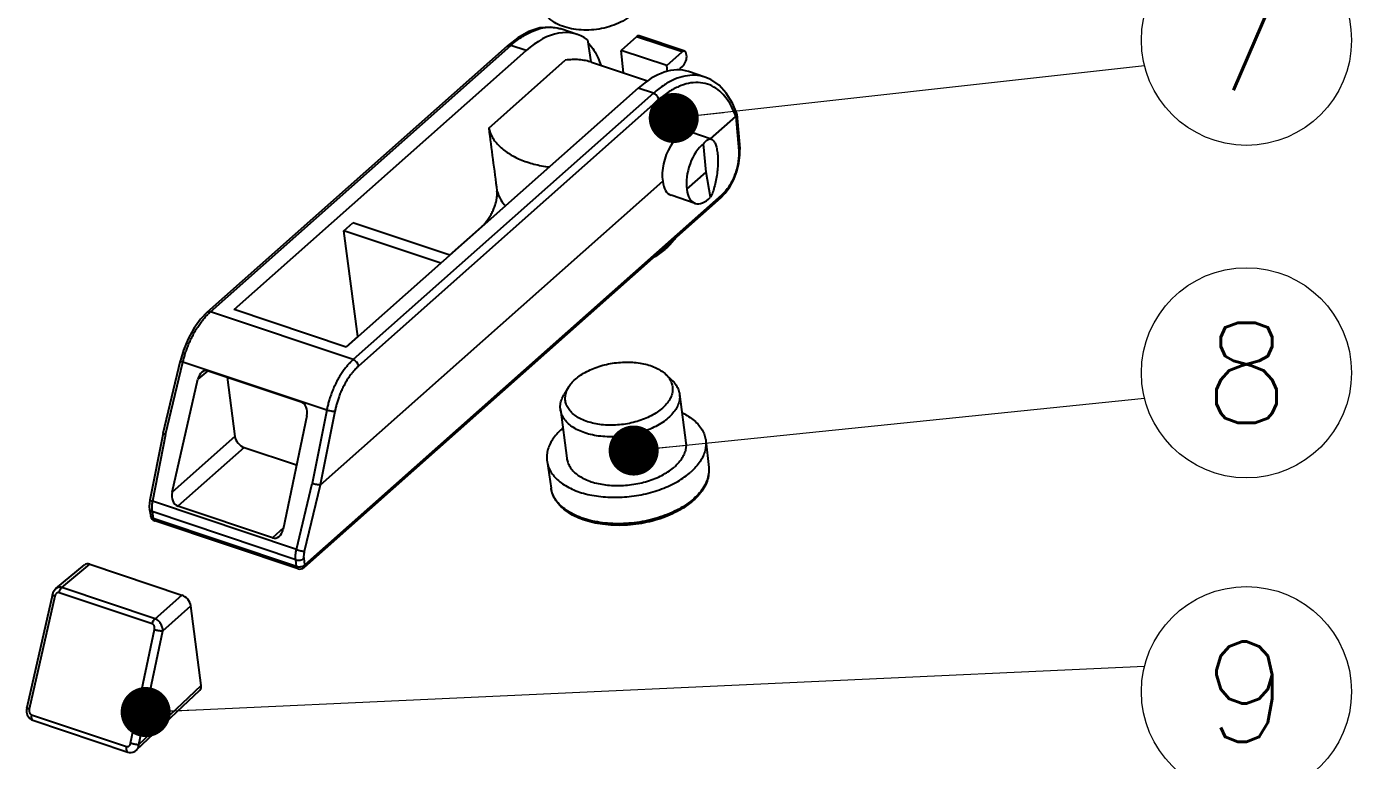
# Model space of a CAD drawing. Header units: millimetres. Extents: x 1518 to 2058, y 69 to 444.
# Drawn here: x 1813.24 to 1847.78, y 99.89 to 119.02 of the extents above; entities that cross this region are included whole.
import ezdxf
from ezdxf.enums import TextEntityAlignment as Align

# ---------------------------------------------------------------- set-up
doc = ezdxf.new("R2010")
doc.units = ezdxf.units.MM
doc.layers.add('02___PRT_ALL_AXES', color=7, linetype='Continuous')
doc.layers.add('from', color=7, linetype='Continuous', lineweight=13)
doc.styles.add('TXT', font='txt.shx', dxfattribs={"bigfont": 'gbcbig.shx'})
doc.styles.add('宋体', font='SimSun.ttf')
doc.dimstyles.new('YanXiu', dxfattribs={"dimscale": 1.5, "dimtxt": 2.5, "dimasz": 2.2, "dimexe": 0.65, "dimexo": 0.65, "dimgap": 0.5, "dimtad": 1, "dimdsep": 46, "dimtxsty": '宋体', "dimcen": 0, "dimclrd": 3, "dimclre": 3, "dimclrt": 3, "dimazin": 2, "dimtfac": 1, "dimtofl": 0, "dimtmove": 0, "dimatfit": 3, "dimfxl": 0, "dimlwd": 5, "dimlwe": 5, "dimarcsym": 0})

# ---------------------------------------------------------------- blocks, each defined once
blk = doc.blocks.new('*u40')
at = {"color": 7, "linetype": 'Continuous'}
for p, q in [((34.29, -1.493), (33.981, -1.733)), ((36.077, -1.389), (35.585, -1.225)), ((36.383, -1.55), (36.48, -2.216)), ((37.855, -1.459), (37.394, -1.869)), ((39.22, -1.916), (37.855, -1.459)), ((39.297, -1.892), (37.931, -1.435)), ((24.977, -9.718), (33.981, -1.733)), ((25.078, -9.706), (34.081, -1.722)), ((25.792, -9.634), (34.541, -1.876)), ((34.541, -1.876), (34.081, -1.722)), ((38.758, -2.325), (37.394, -1.869)), ((37.461, -2.542), (37.394, -1.869)), ((38.758, -2.325), (39.22, -1.916)), ((39.354, -2.015), (39.346, -1.967)), ((33.421, -4.198), (35.718, -2.161)), ((36.506, -2.223), (38.178, -2.782)), ((38.781, -2.498), (38.758, -2.325)), ((39.161, -2.411), (39.243, -2.338)), ((39.168, -2.463), (39.161, -2.411)), ((39.902, -2.669), (39.41, -2.504)), ((37.901, -3), (29.152, -10.758)), ((38.36, -3.153), (29.356, -11.137)), ((38.36, -3.153), (37.901, -3)), ((38.524, -3.344), (29.52, -11.328)), ((40.072, -4.519), (40.828, -3.848)), ((40.829, -3.847), (40.917, -4.88)), ((40.863, -3.78), (40.951, -4.812)), ((39.941, -5.519), (39.866, -4.667)), ((40.954, -5.008), (40.951, -4.812)), ((39.363, -6.032), (39.941, -5.519)), ((40.075, -6.269), (39.941, -5.519)), ((28.375, -14.891), (38.639, -5.789)), ((40.379, -6.29), (27.885, -17.369)), ((40.405, -6.207), (27.911, -17.286)), ((29.076, -7.275), (29.348, -7.034)), ((32.255, -8.006), (29.348, -7.034)), ((31.983, -8.248), (29.076, -7.275)), ((29.497, -10.446), (29.076, -7.275)), ((32.25, -8.005), (33.206, -7.158)), ((29.356, -11.137), (25.078, -9.706)), ((29.152, -10.758), (25.792, -9.634)), ((29.149, -10.755), (29.497, -10.446)), ((29.497, -10.446), (29.501, -10.448)), ((23.658, -13.335), (24.177, -11.162)), ((23.734, -13.379), (24.252, -11.208)), ((28.564, -12.651), (24.252, -11.208)), ((25.002, -11.47), (24.697, -11.723)), ((25.014, -11.471), (27.799, -12.403)), ((23.932, -15.105), (24.697, -11.723)), ((25.58, -11.661), (25.812, -13.442)), ((38.733, -11.578), (38.921, -11.757)), ((35.818, -11.958), (35.682, -12.179)), ((28.564, -12.651), (28.128, -14.848)), ((28.808, -12.691), (28.372, -14.892)), ((27.97, -12.818), (27.255, -16.217)), ((23.658, -13.336), (23.26, -15.343)), ((23.734, -13.379), (23.337, -15.382)), ((23.658, -13.335), (23.658, -13.336)), ((25.812, -13.442), (23.932, -15.105)), ((26.085, -13.767), (24.096, -15.525)), ((26.085, -13.767), (27.66, -14.293)), ((27.656, -16.827), (28.128, -14.848)), ((27.901, -16.875), (28.375, -14.891)), ((27.656, -16.827), (23.337, -15.382)), ((23.253, -15.626), (23.289, -15.827)), ((27.636, -17.134), (23.326, -15.692)), ((23.326, -15.692), (23.362, -15.893)), ((26.942, -16.477), (24.096, -15.525)), ((27.661, -17.331), (23.362, -15.893)), ((27.708, -17.405), (23.409, -15.967)), ((27.265, -16.173), (26.942, -16.477)), ((20.447, -17.997), (21.301, -17.287)), ((20.624, -17.97), (21.466, -17.27)), ((21.466, -17.27), (24.218, -18.191)), ((27.661, -17.331), (27.636, -17.134)), ((27.911, -17.286), (27.886, -17.089)), ((20.339, -18.179), (19.572, -21.566)), ((20.415, -18.223), (19.648, -21.611)), ((23.333, -19.057), (20.541, -18.123)), ((23.416, -18.904), (20.624, -17.97)), ((23.416, -18.904), (24.218, -18.191)), ((23.648, -19.265), (24.491, -18.515)), ((24.802, -20.902), (24.491, -18.515)), ((22.686, -22.627), (23.402, -19.223)), ((22.932, -22.669), (23.648, -19.265)), ((22.866, -22.835), (24.763, -21.043)), ((22.932, -22.669), (24.802, -20.902)), ((19.714, -21.779), (22.56, -22.731)), ((19.756, -21.945), (22.603, -22.897))]:
    blk.add_line(p, q, dxfattribs=at)
for points in [[(35.586, -1.225), (35.278, -1.169), (34.957, -1.196), (34.626, -1.305), (34.29, -1.493)], [(40.86, -3.764), (40.728, -3.446), (40.546, -3.15), (40.328, -2.915), (40.081, -2.745), (39.901, -2.668)], [(40.379, -6.29), (40.514, -6.15), (40.653, -5.955), (40.77, -5.734), (40.862, -5.496), (40.924, -5.251), (40.954, -5.008)], [(24.977, -9.718), (24.778, -9.924), (24.578, -10.199), (24.406, -10.512), (24.268, -10.851), (24.177, -11.162)], [(23.26, -15.343), (23.248, -15.425), (23.244, -15.544), (23.253, -15.626)], [(20.447, -17.997), (20.429, -18.013), (20.388, -18.064), (20.356, -18.125), (20.339, -18.179)], [(19.572, -21.566), (19.563, -21.631), (19.567, -21.706), (19.586, -21.777), (19.619, -21.839), (19.663, -21.89), (19.715, -21.927), (19.756, -21.945)], [(22.603, -22.897), (22.641, -22.907), (22.698, -22.91), (22.755, -22.9), (22.81, -22.877), (22.859, -22.841), (22.866, -22.835)]]:
    blk.add_lwpolyline(points, dxfattribs=at)
for centre, radius, start, end in [((34.026, -1.783), 0.0665, 126.5095, 132.0691), ((40.799, -3.785), 0.0644, 4.5165, 18.789), ((34.404, -6.374), 1.432, 213.1887, 213.3565), ((37.306, -6.167), 2.172, 311.1393, 311.5639), ((37.301, -6.186), 2.165, 311.5638, 312.0017), ((37.377, -6.269), 2.051, 311.9766, 315.2927), ((26.246, -11.022), 1.76, 131.5935, 134.6499), ((23.466, -15.796), 0.18, 190.0024, 251.5051), ((27.765, -17.234), 0.18, 251.5054, 311.5719)]:
    blk.add_arc(centre, radius, start, end, dxfattribs=at)
for centre, major_axis, ratio, start_param, end_param in [((34.972, -4.816), (1.089, 3.432), 0.538946, 6.098574, 7.017825), ((37.872, -1.605), (0.06, 0.17), 0.518912, 0.00801, 0.750674), ((39.241, -2.063), (0.054, 0.172), 0.538946, 5.464482, 7.017825), ((38.231, -5.906), (1.193, 3.397), 0.518912, 0.007726, 0.750674), ((39.214, -2.142), (0.073, 0.229), 0.538946, -2.406953, -0.818703), ((48.722, -99.671), (-19.542, 133.351), 0.013809, 0.770784, 0.790808), ((39.217, -5.277), (0.292, 0.946), 0.543841, -0.012399, 2.301083), ((39.941, -5.519), (0.292, 0.946), 0.543841, 0.644087, 2.301083), ((39.217, -5.277), (0.335, 0.932), 0.513797, -3.958036, -3.129926), ((39.941, -5.519), (0.335, 0.932), 0.513797, -3.958036, -2.301041), ((24.939, -11.804), (0.035, 0.341), 0.733712, 6.12026, 7.690752), ((27.729, -12.737), (0.025, 0.343), 0.728699, -1.75459, -0.184099), ((26.053, -13.523), (-0.199, 0.224), 0.625186, 0.744727, 2.315219), ((29.144, -11.006), (0.773, 3.886), 0.025022, -3.135594, -3.108629), ((24.173, -15.186), (0.04, 0.348), 0.719357, 1.419313, 2.989805), ((27.014, -16.136), (0.029, 0.35), 0.714365, -3.314662, -1.74417), ((21.498, -17.514), (-0.199, 0.225), 0.624806, -0.826013, -0.019653), ((24.25, -18.434), (-0.199, 0.224), 0.625186, -2.396866, -0.826374), ((24.561, -20.821), (-0.199, 0.225), 0.624806, -3.121674, -2.397113)]:
    blk.add_ellipse(centre, major_axis=major_axis, ratio=ratio, start_param=start_param, end_param=end_param, dxfattribs=at)
for points, start_tangent, end_tangent in [([(37.728, -0.789), (37.504, -0.952), (37.242, -1.084), (36.954, -1.18), (36.653, -1.239), (36.347, -1.26), (36.047, -1.243), (35.761, -1.186), (35.504, -1.089), (35.288, -0.956), (35.126, -0.796), (35.02, -0.617), (34.968, -0.426)], (-0.748212, -0.663459), (-0.129134, 0.991627)), ([(34.081, -1.722), (34.4, -1.476), (34.717, -1.301), (35.043, -1.196), (35.357, -1.178), (35.586, -1.225)], (0.748218, 0.663453), (0.948434, -0.316974)), ([(33.986, -1.729), (34.028, -1.715), (34.082, -1.722)], (0.804045, 0.594568), (0.948352, -0.31722)), ([(36.398, -1.634), (36.427, -1.666), (36.577, -1.864), (36.704, -2.101), (36.787, -2.315)], (0.69317, -0.720774), (0.317915, -0.948119)), ([(36.506, -2.223), (36.328, -2.176), (36.132, -2.149), (35.927, -2.144), (35.718, -2.161)], (-0.948351, 0.317223), (-0.99173, -0.128339)), ([(39.901, -2.668), (39.611, -2.614), (39.303, -2.639), (38.999, -2.735), (38.692, -2.9), (38.36, -3.153)], (-0.94869, 0.316208), (-0.748221, -0.663449)), ([(38.524, -3.344), (38.505, -3.285), (38.467, -3.229), (38.416, -3.182), (38.36, -3.153)], (-0.153011, 0.988224), (-0.948352, 0.31722)), ([(40.828, -3.848), (40.736, -3.623), (40.613, -3.398), (40.448, -3.186), (40.235, -3.004), (39.98, -2.881), (39.701, -2.832), (39.411, -2.857), (39.125, -2.949), (38.835, -3.105), (38.524, -3.344)], (-0.326437, 0.945219), (-0.748246, -0.663422)), ([(40.829, -3.847), (40.828, -3.848), (40.828, -3.849)], (-0.886736, -0.462276), (-0.533932, -0.845528)), ([(40.863, -3.78), (40.863, -3.795), (40.856, -3.818), (40.844, -3.836), (40.829, -3.847)], (0.079888, -0.996804), (-0.886736, -0.462276)), ([(39.866, -4.667), (39.942, -4.575), (40.018, -4.526), (40.089, -4.524), (40.092, -4.525)], (0.550826, 0.83462), (0.951371, -0.308047)), ([(40.092, -4.525), (40.153, -4.567), (40.207, -4.652), (40.249, -4.773), (40.278, -4.925)], (0.951371, -0.308047), (0.129134, -0.991627)), ([(40.278, -4.925), (40.293, -5.103), (40.292, -5.3), (40.276, -5.508), (40.245, -5.718), (40.199, -5.922), (40.142, -6.109), (40.075, -6.269)], (0.129134, -0.991627), (-0.443179, -0.896433)), ([(40.917, -4.88), (40.919, -5.049), (40.899, -5.231), (40.858, -5.419), (40.796, -5.606), (40.717, -5.784), (40.623, -5.948), (40.518, -6.091), (40.405, -6.207)], (0.084347, -0.996436), (-0.748134, -0.663548)), ([(40.951, -4.812), (40.946, -4.841), (40.917, -4.88)], (0.069945, -0.997551), (-0.762899, -0.646518)), ([(33.206, -7.158), (33.294, -7.069), (33.379, -6.963), (33.456, -6.847), (33.522, -6.727), (33.578, -6.602), (33.624, -6.47), (33.658, -6.334), (33.674, -6.198), (33.67, -6.081)], (0.748212, 0.663459), (-0.131472, 0.99132)), ([(33.67, -6.081), (33.788, -6.351), (33.922, -6.528)], (0.263965, -0.964532), (0.671178, -0.741296)), ([(40.379, -6.29), (40.4, -6.258), (40.405, -6.207)], (0.742659, 0.66967), (-0.104607, 0.994514)), ([(39.01, -7.506), (38.989, -7.534), (38.747, -7.792)], (-0.58861, -0.808417), (-0.748212, -0.663459)), ([(39.011, -7.505), (38.992, -7.531), (38.874, -7.671), (38.835, -7.712)], (-0.583964, -0.811779), (-0.703162, -0.71103)), ([(38.737, -7.805), (38.422, -8.041), (38.378, -8.068)], (-0.748212, -0.663459), (-0.852797, -0.522243)), ([(38.735, -7.803), (38.434, -8.026), (38.401, -8.047)], (-0.753108, -0.657896), (-0.850688, -0.525672)), ([(24.252, -11.208), (24.28, -11.098), (24.315, -10.98), (24.356, -10.855), (24.406, -10.722), (24.466, -10.581), (24.537, -10.435), (24.614, -10.292), (24.696, -10.159), (24.779, -10.039), (24.859, -9.936), (24.936, -9.846), (25.009, -9.77)], (0.230191, 0.973145), (0.711769, 0.702413)), ([(24.977, -9.718), (24.982, -9.714), (25.024, -9.699), (25.078, -9.706)], (0.743163, 0.669111), (0.948352, -0.31722)), ([(24.179, -11.162), (24.18, -11.17), (24.205, -11.188), (24.252, -11.208)], (-0.112987, -0.993596), (0.939841, -0.341612)), ([(29.356, -11.137), (29.289, -11.201), (29.219, -11.274), (29.145, -11.36), (29.068, -11.461), (28.989, -11.578), (28.909, -11.711), (28.834, -11.855), (28.766, -12.001), (28.708, -12.146), (28.66, -12.284), (28.621, -12.415), (28.589, -12.537), (28.564, -12.651)], (-0.748212, -0.66346), (-0.196402, -0.980524)), ([(29.52, -11.328), (29.459, -11.385), (29.396, -11.451), (29.33, -11.529), (29.261, -11.619), (29.189, -11.725), (29.118, -11.845), (29.05, -11.974), (28.989, -12.106), (28.937, -12.236), (28.894, -12.361), (28.859, -12.478), (28.831, -12.589), (28.808, -12.691)], (-0.748212, -0.66346), (-0.194526, -0.980897)), ([(29.52, -11.328), (29.501, -11.269), (29.463, -11.213), (29.412, -11.166), (29.356, -11.137)], (-0.153011, 0.988224), (-0.948352, 0.31722)), ([(36.022, -11.72), (36.178, -11.599), (36.359, -11.492), (36.562, -11.399), (36.782, -11.323), (37.014, -11.265), (37.253, -11.228), (37.493, -11.211), (37.73, -11.215), (37.958, -11.241), (38.172, -11.286), (38.367, -11.352), (38.538, -11.435), (38.683, -11.534), (38.733, -11.578)], (0.748212, 0.663459), (0.723615, -0.690204)), ([(35.818, -11.958), (35.896, -11.85), (36.022, -11.72)], (0.522449, 0.852671), (0.748212, 0.663459)), ([(38.733, -11.578), (38.797, -11.647), (38.878, -11.772), (38.925, -11.905), (38.936, -12.043), (38.911, -12.185), (38.851, -12.325), (38.756, -12.462), (38.63, -12.592)], (0.723615, -0.690204), (-0.748212, -0.663459)), ([(38.921, -11.757), (38.992, -11.834), (39.083, -11.973), (39.135, -12.12), (39.142, -12.167)], (0.723586, -0.690234), (0.128685, -0.991686)), ([(35.573, -12.632), (35.568, -12.524), (35.596, -12.367), (35.663, -12.211), (35.682, -12.179)], (-0.128685, 0.991686), (0.522505, 0.852636)), ([(38.63, -12.592), (38.474, -12.712), (38.293, -12.82), (38.09, -12.913), (37.87, -12.989), (37.638, -13.046), (37.399, -13.084), (37.158, -13.1), (36.921, -13.096), (36.693, -13.071), (36.48, -13.025), (36.285, -12.96), (36.113, -12.877), (35.969, -12.777), (35.854, -12.664), (35.773, -12.54), (35.726, -12.407), (35.716, -12.268), (35.741, -12.127), (35.801, -11.986), (35.818, -11.958)], (-0.748212, -0.663459), (0.522449, 0.852671)), ([(39.142, -12.167), (39.147, -12.275), (39.119, -12.431), (39.052, -12.588), (38.947, -12.74), (38.806, -12.884)], (0.128685, -0.991686), (-0.748212, -0.663459)), ([(28.808, -12.691), (28.759, -12.689), (28.695, -12.681), (28.627, -12.667), (28.564, -12.651)], (-0.999217, -0.039555), (-0.956272, 0.292478)), ([(38.806, -12.884), (38.633, -13.017), (38.432, -13.137), (38.207, -13.24), (37.962, -13.325), (37.704, -13.389), (37.439, -13.43), (37.171, -13.449), (36.908, -13.444), (36.655, -13.416), (36.417, -13.365), (36.201, -13.293), (36.01, -13.2), (35.85, -13.09), (35.723, -12.964), (35.632, -12.826), (35.581, -12.678), (35.573, -12.632)], (-0.748212, -0.663459), (-0.128685, 0.991686)), ([(23.66, -13.336), (23.661, -13.343), (23.687, -13.36), (23.734, -13.379)], (-0.088255, -0.996098), (0.948352, -0.31722)), ([(40.017, -14.372), (40.016, -14.571), (39.969, -14.774), (39.875, -14.977), (39.735, -15.174), (39.553, -15.36)], (0.107969, -0.994154), (-0.748212, -0.663459)), ([(40.017, -14.372), (40.018, -14.382), (40.014, -14.57), (39.966, -14.76), (39.874, -14.948), (39.742, -15.13), (39.57, -15.304)], (0.108155, -0.994134), (-0.748212, -0.663459)), ([(28.372, -14.892), (28.322, -14.89), (28.259, -14.881), (28.191, -14.866), (28.128, -14.848)], (-0.999238, -0.039042), (-0.948352, 0.31722)), ([(39.553, -15.36), (39.331, -15.532), (39.076, -15.686), (38.793, -15.818), (38.487, -15.927), (38.166, -16.011), (37.835, -16.068), (37.501, -16.098), (37.169, -16.099), (36.846, -16.072), (36.539, -16.017), (36.254, -15.934), (35.996, -15.825), (35.771, -15.692), (35.586, -15.537), (35.443, -15.365), (35.344, -15.181), (35.292, -14.987)], (-0.748212, -0.663459), (-0.15024, 0.988649)), ([(39.57, -15.304), (39.363, -15.467), (39.123, -15.614), (38.857, -15.743), (38.568, -15.852), (38.262, -15.939), (37.944, -16.003), (37.621, -16.041), (37.299, -16.054), (36.983, -16.041), (36.68, -16.002), (36.395, -15.938), (36.133, -15.85), (35.9, -15.741), (35.699, -15.611), (35.534, -15.464), (35.409, -15.301), (35.326, -15.127), (35.292, -14.987)], (-0.748212, -0.663459), (-0.15061, 0.988593)), ([(23.337, -15.382), (23.288, -15.365), (23.263, -15.349), (23.263, -15.343)], (-0.956272, 0.292478), (0.144396, 0.98952)), ([(23.337, -15.382), (23.321, -15.491), (23.317, -15.596), (23.326, -15.692)], (-0.200095, -0.979777), (0.166585, -0.986027)), ([(23.326, -15.692), (23.279, -15.668), (23.255, -15.632), (23.254, -15.626)], (-0.955224, 0.295885), (-0.162773, 0.986664)), ([(23.362, -15.893), (23.323, -15.875), (23.297, -15.849), (23.289, -15.827)], (-0.955224, 0.295885), (-0.180276, 0.983616)), ([(23.362, -15.893), (23.373, -15.932), (23.394, -15.958), (23.409, -15.967)], (0.149881, -0.988704), (0.946744, -0.321987)), ([(27.636, -17.134), (27.63, -17.038), (27.637, -16.935), (27.656, -16.827)], (-0.132676, 0.99116), (0.226387, 0.974037)), ([(27.656, -16.827), (27.72, -16.847), (27.788, -16.863), (27.852, -16.873), (27.901, -16.875)], (0.939841, -0.341612), (0.998518, 0.054416)), ([(27.886, -17.089), (27.882, -17.023), (27.888, -16.95), (27.901, -16.875)], (-0.125156, 0.992137), (0.231958, 0.972726)), ([(27.636, -17.134), (27.699, -17.146), (27.769, -17.142), (27.835, -17.122), (27.886, -17.089)], (0.941174, -0.337923), (0.733623, 0.679557)), ([(27.661, -17.331), (27.71, -17.342), (27.765, -17.343), (27.821, -17.334), (27.871, -17.314), (27.911, -17.286)], (0.941174, -0.337923), (0.733623, 0.679557)), ([(27.708, -17.405), (27.693, -17.396), (27.672, -17.37), (27.661, -17.331)], (-0.946744, 0.321987), (-0.149881, 0.988704)), ([(27.885, -17.369), (27.892, -17.361), (27.908, -17.328), (27.911, -17.286)], (0.750794, 0.660537), (-0.104607, 0.994514)), ([(20.415, -18.223), (20.38, -18.21), (20.355, -18.198), (20.341, -18.186), (20.339, -18.179)], (-0.945013, 0.327034), (0.066572, 0.997782)), ([(20.541, -18.123), (20.522, -18.119), (20.503, -18.12), (20.483, -18.127), (20.465, -18.138), (20.448, -18.154), (20.434, -18.174), (20.422, -18.198), (20.415, -18.223)], (-0.948422, 0.317009), (-0.220903, -0.975296)), ([(20.624, -17.97), (20.578, -17.96), (20.533, -17.96), (20.49, -17.971), (20.452, -17.993), (20.447, -17.997)], (-0.945817, 0.3247), (-0.768758, -0.639539)), ([(20.541, -18.123), (20.554, -18.078), (20.574, -18.035), (20.597, -17.999), (20.624, -17.97)], (0.213297, 0.976987), (0.75828, 0.651929)), ([(23.333, -19.057), (23.346, -19.012), (23.365, -18.969), (23.389, -18.933), (23.416, -18.904)], (0.213296, 0.976988), (0.758281, 0.651928)), ([(23.402, -19.223), (23.405, -19.196), (23.405, -19.168), (23.401, -19.142), (23.393, -19.118), (23.382, -19.096), (23.367, -19.079), (23.351, -19.065), (23.333, -19.057)], (0.205701, 0.978615), (-0.94827, 0.317466)), ([(23.648, -19.265), (23.646, -19.207), (23.633, -19.15), (23.612, -19.093), (23.583, -19.041), (23.548, -18.994), (23.507, -18.955), (23.462, -18.925), (23.416, -18.904)], (0.038619, 0.999254), (-0.950801, 0.309802)), ([(23.402, -19.223), (23.443, -19.235), (23.488, -19.246), (23.535, -19.255), (23.579, -19.261), (23.618, -19.265), (23.648, -19.265)], (0.951597, -0.30735), (0.998514, 0.054504)), ([(19.648, -21.611), (19.613, -21.597), (19.588, -21.585), (19.575, -21.574), (19.572, -21.566)], (-0.945013, 0.327034), (0.066768, 0.997769)), ([(19.648, -21.611), (19.644, -21.638), (19.643, -21.666), (19.647, -21.692), (19.655, -21.717), (19.666, -21.739), (19.679, -21.756), (19.696, -21.77), (19.714, -21.779)], (-0.220745, -0.975332), (0.948265, -0.31748)), ([(19.714, -21.779), (19.707, -21.824), (19.708, -21.866), (19.717, -21.901), (19.732, -21.928), (19.753, -21.943), (19.756, -21.945)], (-0.213296, -0.976988), (0.949459, -0.313891)), ([(22.56, -22.731), (22.579, -22.735), (22.599, -22.733), (22.618, -22.726), (22.636, -22.714), (22.653, -22.698), (22.667, -22.677), (22.678, -22.653), (22.686, -22.627)], (0.948426, -0.316998), (0.205857, 0.978582)), ([(22.686, -22.627), (22.727, -22.639), (22.773, -22.65), (22.819, -22.659), (22.863, -22.665), (22.902, -22.669), (22.932, -22.669)], (0.951597, -0.30735), (0.998514, 0.054503)), ([(22.56, -22.731), (22.554, -22.776), (22.555, -22.818), (22.564, -22.854), (22.579, -22.88), (22.6, -22.896), (22.603, -22.897)], (-0.213295, -0.976988), (0.949929, -0.312465)), ([(22.866, -22.835), (22.886, -22.813), (22.91, -22.772), (22.926, -22.723), (22.932, -22.669)], (0.726648, 0.68701), (0.02809, 0.999605))]:
    blk.add_spline(points, degree=3, dxfattribs=dict(at, start_tangent=start_tangent, end_tangent=end_tangent))
at = {"layer": '02___PRT_ALL_AXES', "color": 7, "linetype": 'Continuous'}
for p, q in [((40.092, -4.525), (39.516, -4.333)), ((39.612, -6.453), (38.888, -6.21)), ((39.142, -12.167), (39.333, -13.628)), ((35.573, -12.632), (35.763, -14.093)), ((39.93, -13.568), (40.017, -14.372)), ((35.17, -14.188), (35.292, -14.987))]:
    blk.add_line(p, q, dxfattribs=at)
blk.add_arc((36.96, -14.73), 2.025, 130.5103, 131.5617, dxfattribs=at)
for points, start_tangent, end_tangent in [([(33.421, -4.198), (33.533, -4.476), (33.733, -4.731), (34.014, -4.953), (34.365, -5.136), (34.777, -5.274), (35.237, -5.362)], (0.230497, -0.973073), (0.991639, -0.129046)), ([(39.216, -12.725), (39.371, -12.809), (39.543, -12.928), (39.687, -13.061), (39.799, -13.205), (39.878, -13.359), (39.923, -13.52), (39.93, -13.568)], (0.901252, -0.433295), (0.107783, -0.994174)), ([(35.616, -13.215), (35.461, -13.369), (35.337, -13.531), (35.245, -13.698), (35.186, -13.866), (35.162, -14.035), (35.17, -14.188)], (-0.748212, -0.663459), (0.150099, -0.988671)), ([(39.333, -13.628), (39.335, -13.648), (39.332, -13.791), (39.295, -13.934), (39.226, -14.076), (39.126, -14.214), (38.996, -14.345)], (0.129409, -0.991591), (-0.748212, -0.663459)), ([(39.93, -13.568), (39.934, -13.686), (39.91, -13.855), (39.851, -14.024), (39.759, -14.191), (39.634, -14.352), (39.479, -14.507)], (0.107783, -0.994174), (-0.748212, -0.663459)), ([(35.17, -14.188), (35.173, -14.202), (35.218, -14.363), (35.297, -14.517), (35.409, -14.661), (35.552, -14.794), (35.725, -14.913), (35.923, -15.017), (36.146, -15.104), (36.389, -15.173), (36.649, -15.222), (36.922, -15.252), (37.204, -15.262), (37.491, -15.251), (37.779, -15.22), (38.064, -15.169), (38.341, -15.099), (38.607, -15.011), (38.857, -14.906), (39.088, -14.786), (39.296, -14.652), (39.479, -14.507)], (0.150099, -0.988671), (0.748212, 0.663459)), ([(35.763, -14.093), (35.791, -14.211), (35.854, -14.343), (35.948, -14.466), (36.072, -14.577), (36.224, -14.675), (36.4, -14.758), (36.598, -14.824), (36.813, -14.872), (37.042, -14.902), (37.281, -14.912), (37.524, -14.902), (37.768, -14.873), (38.008, -14.825), (38.239, -14.759), (38.458, -14.677), (38.659, -14.579), (38.84, -14.468), (38.996, -14.345)], (0.129409, -0.991591), (0.748212, 0.663459))]:
    blk.add_spline(points, degree=3, dxfattribs=dict(at, start_tangent=start_tangent, end_tangent=end_tangent))
at = {"layer": 'from', "color": 4}
for centre in [(56.141, -1.564), (56.141, -11.53), (56.141, -21.087)]:
    blk.add_circle(centre, 3.15, dxfattribs=at)
at = {"layer": 'from', "color": 6, "style": 'TXT'}
for s, p in [('7', (56.141, -1.564)), ('8', (56.141, -11.53)), ('9', (56.141, -21.087))]:
    blk.add_text(s, height=3, dxfattribs=at).set_placement(p, align=Align.MIDDLE)
at = {"layer": 'from', "color": 40}
for points in [[(38.97, -3.894), (53.084, -2.323)], [(37.768, -13.86), (53.084, -12.289)], [(23.136, -21.698), (53.084, -20.327)]]:
    blk.add_leader(points, dimstyle='YanXiu', override={"dimasz": 1, "dimclrd": 40, "dimldrblk": 'Dot'}, dxfattribs=at)

msp = doc.modelspace()

# ---------------------------------------------------------------- block references
at = {"xscale": 0.8693999999999998, "yscale": 0.8693999999999998, "zscale": 0.8693999999999998}
msp.add_blockref('*u40', (1796.23, 120.02), dxfattribs=at)

doc.saveas('drawing.dxf')
